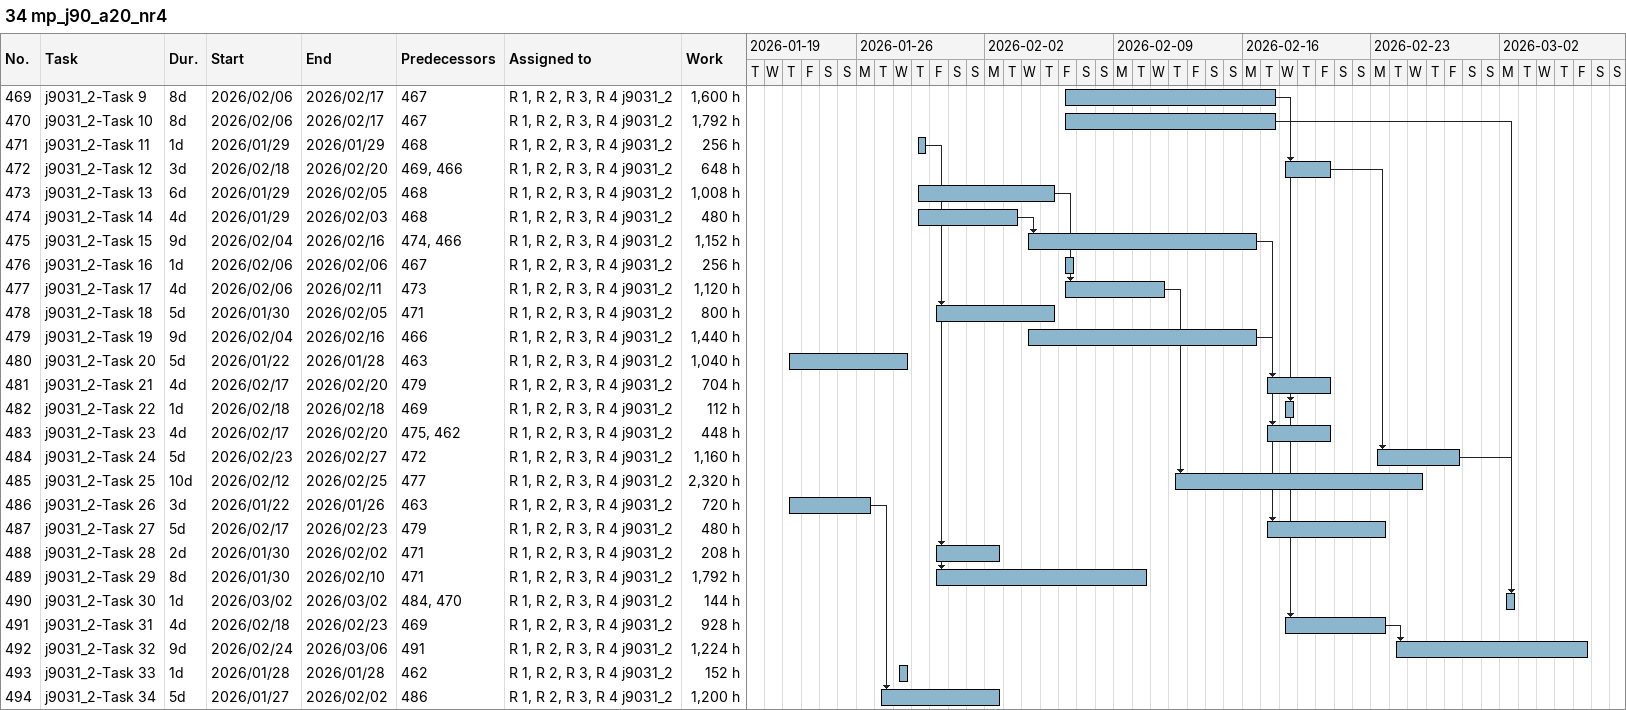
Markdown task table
34 mp_j90_a20_nr4

| ID | Task | Duration | Start | Finish | Predecessors | Resources | Work (h) |
|---|---|---|---|---|---|---|---|
| 469 | j9031_2-Task 9 | 8d | 2026-02-06 | 2026-02-17 | 467 | R 1, R 2, R 3, R 4 j9031_2 | 1600 |
| 470 | j9031_2-Task 10 | 8d | 2026-02-06 | 2026-02-17 | 467 | R 1, R 2, R 3, R 4 j9031_2 | 1792 |
| 471 | j9031_2-Task 11 | 1d | 2026-01-29 | 2026-01-29 | 468 | R 1, R 2, R 3, R 4 j9031_2 | 256 |
| 472 | j9031_2-Task 12 | 3d | 2026-02-18 | 2026-02-20 | 469, 466 | R 1, R 2, R 3, R 4 j9031_2 | 648 |
| 473 | j9031_2-Task 13 | 6d | 2026-01-29 | 2026-02-05 | 468 | R 1, R 2, R 3, R 4 j9031_2 | 1008 |
| 474 | j9031_2-Task 14 | 4d | 2026-01-29 | 2026-02-03 | 468 | R 1, R 2, R 3, R 4 j9031_2 | 480 |
| 475 | j9031_2-Task 15 | 9d | 2026-02-04 | 2026-02-16 | 474, 466 | R 1, R 2, R 3, R 4 j9031_2 | 1152 |
| 476 | j9031_2-Task 16 | 1d | 2026-02-06 | 2026-02-06 | 467 | R 1, R 2, R 3, R 4 j9031_2 | 256 |
| 477 | j9031_2-Task 17 | 4d | 2026-02-06 | 2026-02-11 | 473 | R 1, R 2, R 3, R 4 j9031_2 | 1120 |
| 478 | j9031_2-Task 18 | 5d | 2026-01-30 | 2026-02-05 | 471 | R 1, R 2, R 3, R 4 j9031_2 | 800 |
| 479 | j9031_2-Task 19 | 9d | 2026-02-04 | 2026-02-16 | 466 | R 1, R 2, R 3, R 4 j9031_2 | 1440 |
| 480 | j9031_2-Task 20 | 5d | 2026-01-22 | 2026-01-28 | 463 | R 1, R 2, R 3, R 4 j9031_2 | 1040 |
| 481 | j9031_2-Task 21 | 4d | 2026-02-17 | 2026-02-20 | 479 | R 1, R 2, R 3, R 4 j9031_2 | 704 |
| 482 | j9031_2-Task 22 | 1d | 2026-02-18 | 2026-02-18 | 469 | R 1, R 2, R 3, R 4 j9031_2 | 112 |
| 483 | j9031_2-Task 23 | 4d | 2026-02-17 | 2026-02-20 | 475, 462 | R 1, R 2, R 3, R 4 j9031_2 | 448 |
| 484 | j9031_2-Task 24 | 5d | 2026-02-23 | 2026-02-27 | 472 | R 1, R 2, R 3, R 4 j9031_2 | 1160 |
| 485 | j9031_2-Task 25 | 10d | 2026-02-12 | 2026-02-25 | 477 | R 1, R 2, R 3, R 4 j9031_2 | 2320 |
| 486 | j9031_2-Task 26 | 3d | 2026-01-22 | 2026-01-26 | 463 | R 1, R 2, R 3, R 4 j9031_2 | 720 |
| 487 | j9031_2-Task 27 | 5d | 2026-02-17 | 2026-02-23 | 479 | R 1, R 2, R 3, R 4 j9031_2 | 480 |
| 488 | j9031_2-Task 28 | 2d | 2026-01-30 | 2026-02-02 | 471 | R 1, R 2, R 3, R 4 j9031_2 | 208 |
| 489 | j9031_2-Task 29 | 8d | 2026-01-30 | 2026-02-10 | 471 | R 1, R 2, R 3, R 4 j9031_2 | 1792 |
| 490 | j9031_2-Task 30 | 1d | 2026-03-02 | 2026-03-02 | 484, 470 | R 1, R 2, R 3, R 4 j9031_2 | 144 |
| 491 | j9031_2-Task 31 | 4d | 2026-02-18 | 2026-02-23 | 469 | R 1, R 2, R 3, R 4 j9031_2 | 928 |
| 492 | j9031_2-Task 32 | 9d | 2026-02-24 | 2026-03-06 | 491 | R 1, R 2, R 3, R 4 j9031_2 | 1224 |
| 493 | j9031_2-Task 33 | 1d | 2026-01-28 | 2026-01-28 | 462 | R 1, R 2, R 3, R 4 j9031_2 | 152 |
| 494 | j9031_2-Task 34 | 5d | 2026-01-27 | 2026-02-02 | 486 | R 1, R 2, R 3, R 4 j9031_2 | 1200 |
